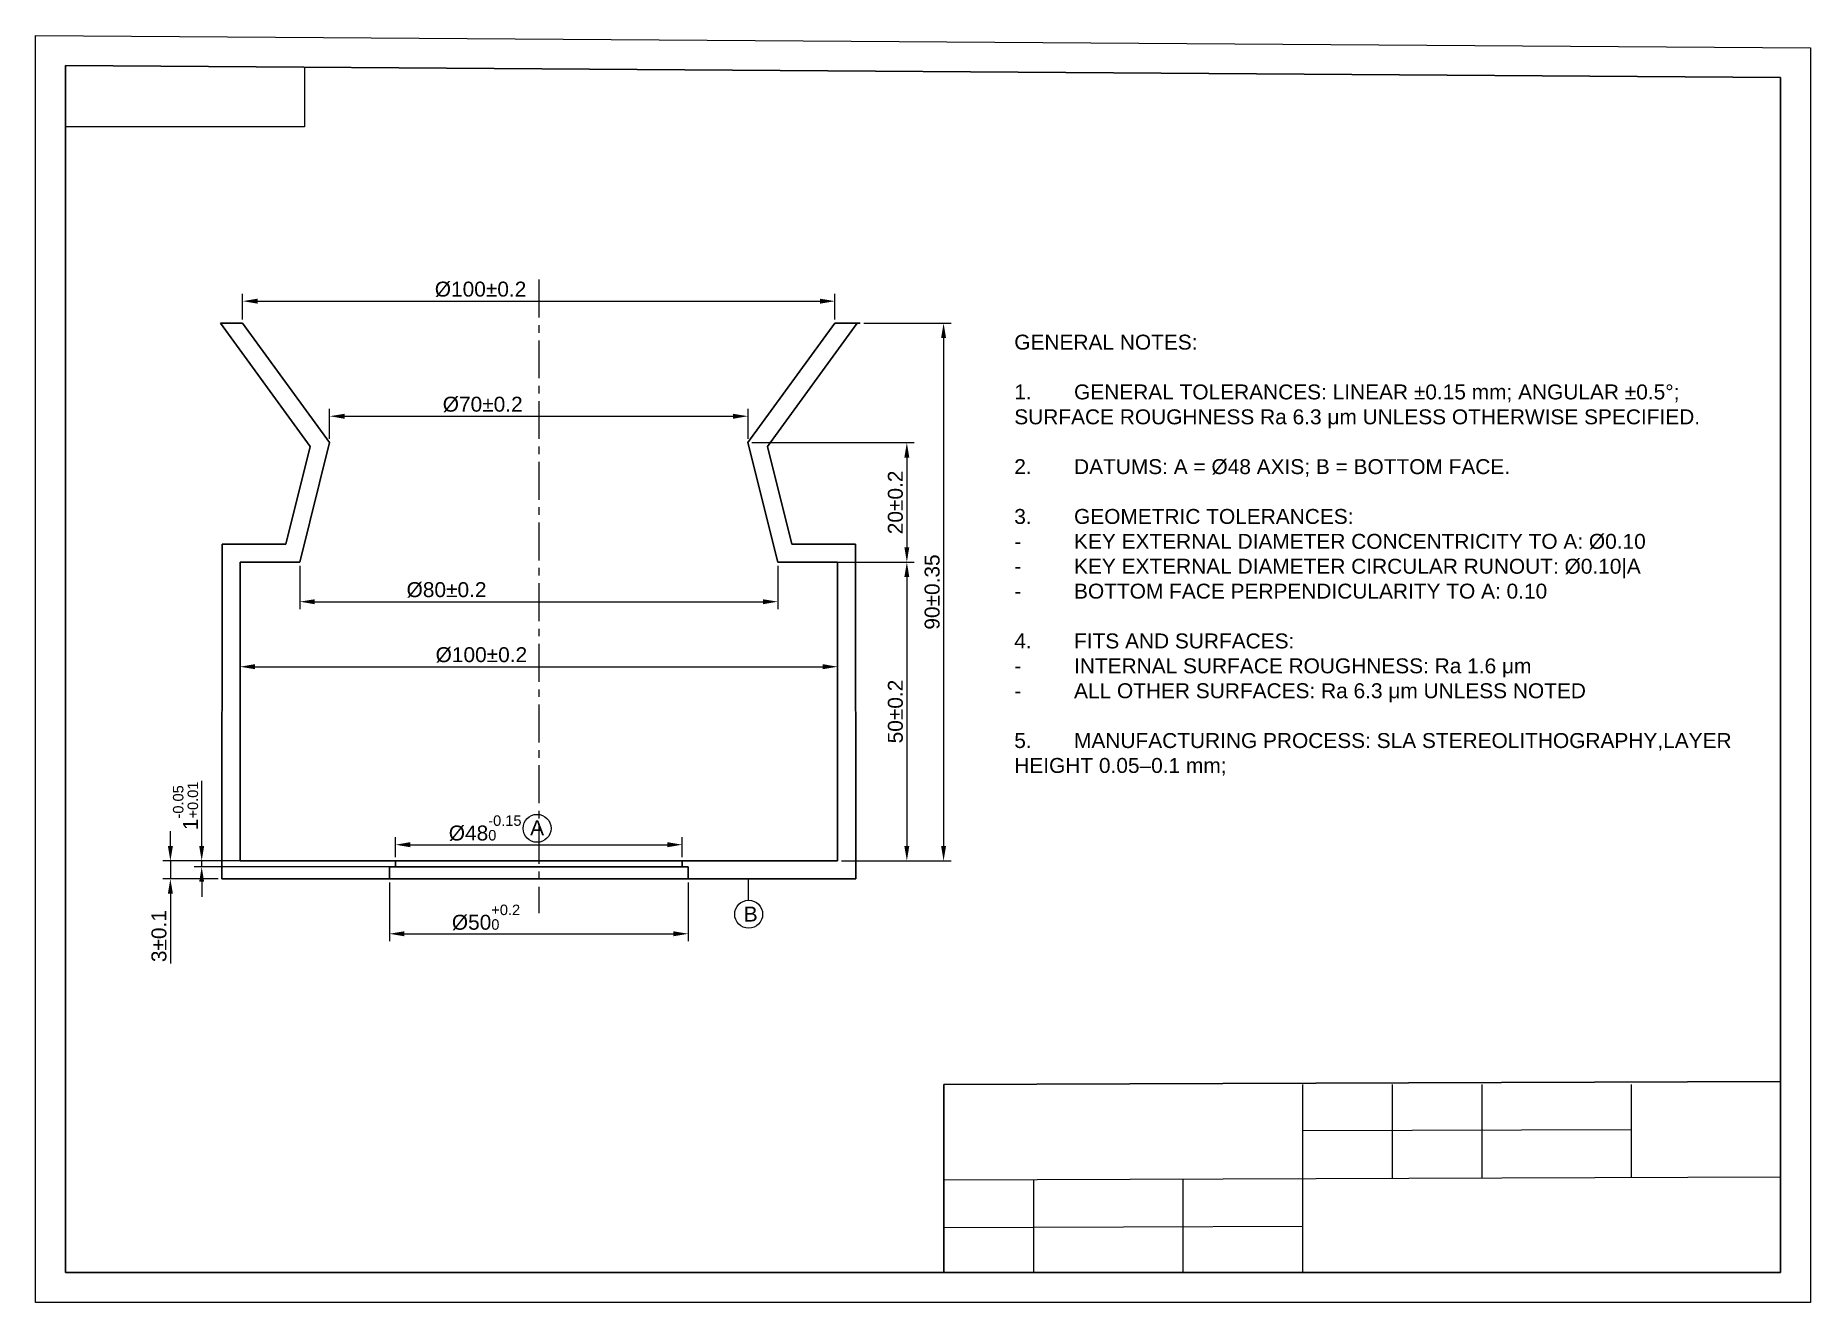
# Model space of a CAD drawing. Header units: millimetres. Extents: x 237 to 534, y 267 to 479.
import ezdxf

# ---------------------------------------------------------------- set-up
doc = ezdxf.new("R2010")
doc.units = ezdxf.units.MM
doc.linetypes.add('CENTER', pattern=[50.8, 31.75, -6.35, 6.35, -6.35])
doc.linetypes.add('CENTER2', pattern=[28.575, 19.05, -3.175, 3.175, -3.175])
doc.layers.get('Defpoints').update_dxf_attribs({"color": 213, "linetype": 'CENTER2'})
doc.layers.add('图层4', color=7, linetype='Continuous')
doc.layers.add('边框2', color=250, linetype='CENTER')
for name, color, linetype, lineweight in [('点化', 10, 'CENTER2', 15), ('结构', 7, 'Continuous', 30), ('边框1', 250, 'Continuous', 30)]:
    doc.layers.add(name, color=color, linetype=linetype, lineweight=lineweight)
doc.styles.get("Standard").update_dxf_attribs({"font": 'arial.ttf'})
doc.styles.add('样式 1', font='arial.ttf')
doc.dimstyles.new('ISO-25', dxfattribs={"dimtxt": 2.5, "dimasz": 2.5, "dimexe": 1.25, "dimexo": 0.625, "dimtad": 1, "dimtxsty": 'Standard', "dimcen": 2.5, "dimadec": 0, "dimazin": 0, "dimtfac": 1, "dimtmove": 0, "dimatfit": 3, "dimfxl": 1, "dimarcsym": 0})

# ---------------------------------------------------------------- blocks, each defined once
blk = doc.blocks.new('*D21')
at = {"layer": 'Defpoints', "color": 0, "ltscale": 0.2, "transparency": 16777216}
for p in [(356.41, 410.97), (361.41, 390.97), (382.99, 390.97)]:
    blk.add_point(p, dxfattribs=at)
at = {"layer": '图层4', "color": 0, "lineweight": -2, "ltscale": 0.2, "transparency": 16777216}
for p, q in [((357.03, 410.97), (384.24, 410.97)), ((382.99, 408.47), (382.99, 393.47)), ((362.03, 390.97), (384.24, 390.97))]:
    blk.add_line(p, q, dxfattribs=at)
at = {"layer": '图层4', "color": 0, "ltscale": 0.2, "transparency": 16777216}
for points in [[(382.57, 408.47), (383.4, 408.47), (382.99, 410.97)], [(382.57, 393.47), (383.4, 393.47), (382.99, 390.97)]]:
    blk.add_solid(points, dxfattribs=at)
at = {"layer": '图层4', "color": 0, "ltscale": 0.2, "transparency": 16777216, "insert": (381.08, 400.97), "char_height": 2.5, "attachment_point": 5, "rotation": 90}
blk.add_mtext('20%%P0.2', dxfattribs=at)
blk = doc.blocks.new('*D22')
at = {"layer": 'Defpoints', "color": 0, "ltscale": 0.2, "transparency": 16777216}
for p in [(371.41, 390.97), (371.41, 340.97), (382.99, 340.97)]:
    blk.add_point(p, dxfattribs=at)
at = {"layer": '图层4', "color": 0, "lineweight": -2, "ltscale": 0.2, "transparency": 16777216}
for p, q in [((372.03, 390.97), (384.24, 390.97)), ((382.99, 388.47), (382.99, 343.47)), ((372.03, 340.97), (384.24, 340.97))]:
    blk.add_line(p, q, dxfattribs=at)
at = {"layer": '图层4', "color": 0, "ltscale": 0.2, "transparency": 16777216}
for points in [[(382.57, 388.47), (383.4, 388.47), (382.99, 390.97)], [(382.57, 343.47), (383.4, 343.47), (382.99, 340.97)]]:
    blk.add_solid(points, dxfattribs=at)
at = {"layer": '图层4', "color": 0, "ltscale": 0.2, "transparency": 16777216, "insert": (381.08, 365.97), "char_height": 2.5, "attachment_point": 5, "rotation": 90}
blk.add_mtext('50%%P0.2', dxfattribs=at)
blk = doc.blocks.new('*D31')
at = {"layer": 'Defpoints', "color": 0, "ltscale": 0.2, "transparency": 16777216}
for p in [(375.16, 430.97), (371.41, 340.97), (389.14, 340.97)]:
    blk.add_point(p, dxfattribs=at)
at = {"layer": '图层4', "color": 0, "lineweight": -2, "ltscale": 0.2, "transparency": 16777216}
for p, q in [((375.79, 430.97), (390.39, 430.97)), ((389.14, 428.47), (389.14, 343.47)), ((372.03, 340.97), (390.39, 340.97))]:
    blk.add_line(p, q, dxfattribs=at)
at = {"layer": '图层4', "color": 0, "ltscale": 0.2, "transparency": 16777216}
for points in [[(388.72, 428.47), (389.55, 428.47), (389.14, 430.97)], [(388.72, 343.47), (389.55, 343.47), (389.14, 340.97)]]:
    blk.add_solid(points, dxfattribs=at)
at = {"layer": '图层4', "color": 0, "ltscale": 0.2, "transparency": 16777216, "insert": (387.23, 385.97), "char_height": 2.5, "attachment_point": 5, "rotation": 90}
blk.add_mtext('90%%P0.35', dxfattribs=at)
blk = doc.blocks.new('*D32')
at = {"layer": 'Defpoints', "color": 0, "ltscale": 0.2, "transparency": 16777216}
for p in [(356.41, 415.39), (286.41, 410.97), (356.41, 410.97)]:
    blk.add_point(p, dxfattribs=at)
at = {"layer": '图层4', "color": 0, "lineweight": -2, "ltscale": 0.2, "transparency": 16777216}
for p, q in [((286.41, 411.6), (286.41, 416.64)), ((356.41, 411.6), (356.41, 416.64)), ((288.91, 415.39), (353.91, 415.39))]:
    blk.add_line(p, q, dxfattribs=at)
at = {"layer": '图层4', "color": 0, "ltscale": 0.2, "transparency": 16777216}
for points in [[(288.91, 415.8), (288.91, 414.97), (286.41, 415.39)], [(353.91, 415.8), (353.91, 414.97), (356.41, 415.39)]]:
    blk.add_solid(points, dxfattribs=at)
at = {"layer": '图层4', "color": 0, "ltscale": 0.2, "transparency": 16777216, "insert": (312.02, 417.36), "char_height": 2.5, "attachment_point": 5}
blk.add_mtext('%%C70%%P0.2', dxfattribs=at)
blk = doc.blocks.new('*D33')
at = {"layer": 'Defpoints', "color": 0, "ltscale": 0.2, "transparency": 16777216}
for p in [(370.96, 434.65), (271.85, 430.97), (370.96, 430.97)]:
    blk.add_point(p, dxfattribs=at)
at = {"layer": '图层4', "color": 0, "lineweight": -2, "ltscale": 0.2, "transparency": 16777216}
for p, q in [((271.85, 431.6), (271.85, 435.9)), ((274.35, 434.65), (368.46, 434.65)), ((370.96, 431.6), (370.96, 435.9))]:
    blk.add_line(p, q, dxfattribs=at)
at = {"layer": '图层4', "color": 0, "ltscale": 0.2, "transparency": 16777216}
for points in [[(274.35, 435.06), (274.35, 434.23), (271.85, 434.65)], [(368.46, 435.06), (368.46, 434.23), (370.96, 434.65)]]:
    blk.add_solid(points, dxfattribs=at)
at = {"layer": '图层4', "color": 0, "ltscale": 0.2, "transparency": 16777216, "insert": (311.66, 436.62), "char_height": 2.5, "attachment_point": 5}
blk.add_mtext('%%C100%%P0.2', dxfattribs=at)
blk = doc.blocks.new('*D35')
at = {"layer": 'Defpoints', "color": 0, "ltscale": 0.2, "transparency": 16777216}
for p in [(281.41, 390.97), (361.41, 390.97), (361.41, 384.35)]:
    blk.add_point(p, dxfattribs=at)
at = {"layer": '图层4', "color": 0, "lineweight": -2, "ltscale": 0.2, "transparency": 16777216}
for p, q in [((281.41, 390.35), (281.41, 383.1)), ((361.41, 390.35), (361.41, 383.1)), ((283.91, 384.35), (358.91, 384.35))]:
    blk.add_line(p, q, dxfattribs=at)
at = {"layer": '图层4', "color": 0, "ltscale": 0.2, "transparency": 16777216}
for points in [[(283.91, 384.76), (283.91, 383.93), (281.41, 384.35)], [(358.91, 384.76), (358.91, 383.93), (361.41, 384.35)]]:
    blk.add_solid(points, dxfattribs=at)
at = {"layer": '图层4', "color": 0, "ltscale": 0.2, "transparency": 16777216, "insert": (305.97, 386.32), "char_height": 2.5, "attachment_point": 5}
blk.add_mtext('%%C80%%P0.2', dxfattribs=at)
blk = doc.blocks.new('*D36')
at = {"layer": 'Defpoints', "color": 0, "ltscale": 0.2, "transparency": 16777216}
for p in [(371.41, 390.97), (271.41, 377.16), (371.41, 373.47)]:
    blk.add_point(p, dxfattribs=at)
at = {"layer": '图层4', "color": 0, "lineweight": -2, "ltscale": 0.2, "transparency": 16777216}
for p, q in [((371.41, 390.35), (371.41, 372.22)), ((271.41, 376.54), (271.41, 372.22)), ((273.91, 373.47), (368.91, 373.47))]:
    blk.add_line(p, q, dxfattribs=at)
at = {"layer": '图层4', "color": 0, "ltscale": 0.2, "transparency": 16777216}
for points in [[(273.91, 373.89), (273.91, 373.05), (271.41, 373.47)], [(368.91, 373.89), (368.91, 373.05), (371.41, 373.47)]]:
    blk.add_solid(points, dxfattribs=at)
at = {"layer": '图层4', "color": 0, "ltscale": 0.2, "transparency": 16777216, "insert": (311.8, 375.44), "char_height": 2.5, "width": 8.235, "attachment_point": 5}
blk.add_mtext('%%C100%%P0.2', dxfattribs=at)
blk = doc.blocks.new('*D37')
at = {"layer": 'Defpoints', "color": 0, "ltscale": 0.2, "transparency": 16777216}
for p in [(345.41, 343.68), (297.41, 340.97), (345.41, 340.97)]:
    blk.add_point(p, dxfattribs=at)
at = {"layer": '图层4', "color": 0, "lineweight": -2, "ltscale": 0.2, "transparency": 16777216}
for p, q in [((297.41, 341.6), (297.41, 344.93)), ((345.41, 341.6), (345.41, 344.93)), ((299.91, 343.68), (342.91, 343.68))]:
    blk.add_line(p, q, dxfattribs=at)
at = {"layer": '图层4', "color": 0, "ltscale": 0.2, "transparency": 16777216}
for points in [[(299.91, 344.1), (299.91, 343.26), (297.41, 343.68)], [(342.91, 344.1), (342.91, 343.26), (345.41, 343.68)]]:
    blk.add_solid(points, dxfattribs=at)
at = {"layer": '图层4', "color": 0, "ltscale": 0.2, "transparency": 16777216, "insert": (312.43, 346.44), "char_height": 2.5, "attachment_point": 5}
blk.add_mtext('%%C48{\\H0.7x;\\S-0.15^ 0;} ', dxfattribs=at)
blk = doc.blocks.new('*D38')
at = {"layer": 'Defpoints', "color": 0, "ltscale": 0.2, "transparency": 16777216}
for p in [(296.41, 337.97), (346.41, 337.97), (346.41, 328.77)]:
    blk.add_point(p, dxfattribs=at)
at = {"layer": '图层4', "color": 0, "lineweight": -2, "ltscale": 0.2, "transparency": 16777216}
for p, q in [((296.41, 337.35), (296.41, 327.52)), ((346.41, 337.35), (346.41, 327.52)), ((298.91, 328.77), (343.91, 328.77))]:
    blk.add_line(p, q, dxfattribs=at)
at = {"layer": '图层4', "color": 0, "ltscale": 0.2, "transparency": 16777216}
for points in [[(298.91, 329.19), (298.91, 328.35), (296.41, 328.77)], [(343.91, 329.19), (343.91, 328.35), (346.41, 328.77)]]:
    blk.add_solid(points, dxfattribs=at)
at = {"layer": '图层4', "color": 0, "ltscale": 0.2, "transparency": 16777216, "insert": (312.57, 333.65), "char_height": 2.5, "attachment_point": 2}
blk.add_mtext('%%C50{\\H0.7x;\\S+0.2^ 0;}  ', dxfattribs=at)
blk = doc.blocks.new('*D39')
at = {"layer": 'Defpoints', "color": 0, "ltscale": 0.2, "transparency": 16777216}
for p in [(271.41, 340.97), (259.76, 337.97), (268.39, 337.97)]:
    blk.add_point(p, dxfattribs=at)
at = {"layer": '图层4', "color": 0, "lineweight": -2, "ltscale": 0.2, "transparency": 16777216}
for p, q in [((259.76, 343.47), (259.76, 345.97)), ((270.79, 340.97), (258.51, 340.97)), ((259.76, 340.97), (259.76, 337.97)), ((267.77, 337.97), (258.51, 337.97)), ((259.76, 335.47), (259.76, 323.79))]:
    blk.add_line(p, q, dxfattribs=at)
at = {"layer": '图层4', "color": 0, "ltscale": 0.2, "transparency": 16777216}
for points in [[(259.34, 343.47), (260.18, 343.47), (259.76, 340.97)], [(259.34, 335.47), (260.18, 335.47), (259.76, 337.97)]]:
    blk.add_solid(points, dxfattribs=at)
at = {"layer": '图层4', "color": 0, "ltscale": 0.2, "transparency": 16777216, "insert": (257.86, 328.38), "char_height": 2.5, "attachment_point": 5, "rotation": 90}
blk.add_mtext('3%%P0.1', dxfattribs=at)
blk = doc.blocks.new('*D40')
at = {"layer": 'Defpoints', "color": 0, "ltscale": 0.2, "transparency": 16777216}
for p in [(265, 339.97), (297.41, 340.97), (297.41, 339.97)]:
    blk.add_point(p, dxfattribs=at)
at = {"layer": '图层4', "color": 0, "lineweight": -2, "ltscale": 0.2, "transparency": 16777216}
for p, q in [((265, 343.47), (265, 354.38)), ((296.78, 340.97), (263.75, 340.97)), ((296.78, 339.97), (263.75, 339.97)), ((265, 339.97), (265, 340.97)), ((265, 337.47), (265, 334.97))]:
    blk.add_line(p, q, dxfattribs=at)
at = {"layer": '图层4', "color": 0, "ltscale": 0.2, "transparency": 16777216}
for points in [[(264.58, 343.47), (265.41, 343.47), (265, 340.97)], [(264.58, 337.47), (265.41, 337.47), (265, 339.97)]]:
    blk.add_solid(points, dxfattribs=at)
at = {"layer": '图层4', "color": 0, "ltscale": 0.2, "transparency": 16777216, "insert": (262.29, 350.18), "char_height": 2.5, "attachment_point": 5, "rotation": 90}
blk.add_mtext('1{\\H0.7x;\\S-0.05^ +0.01;} ', dxfattribs=at)

msp = doc.modelspace()

# ---------------------------------------------------------------- linework, layer by layer
at = {"layer": '图层4', "ltscale": 0.2}
for p, q in [((242.198, 474.079), (282.197, 473.802)), ((282.197, 473.802), (282.197, 463.802)), ((282.197, 463.802), (242.198, 463.802)), ((356.521, 334.386), (356.521, 337.971))]:
    msp.add_line(p, q, dxfattribs=at)
for centre in [(321.121, 346.417), (356.521, 332.047)]:
    msp.add_circle(centre, 2.338, dxfattribs=at)
at = {"layer": '点化', "linetype": 'CENTER', "ltscale": 0.2}
msp.add_line((321.409, 438.253), (321.409, 332.231), dxfattribs=at)
at = {"layer": '结构', "ltscale": 0.2}
for p, q in [((271.854, 430.971), (268.143, 430.971)), ((370.964, 430.971), (375.16, 430.971)), ((268.411, 393.971), (268.393, 337.971)), ((374.407, 393.971), (374.426, 337.971)), ((271.411, 390.971), (271.411, 340.971)), ((371.407, 390.971), (371.407, 340.971)), ((271.411, 340.971), (297.409, 340.971)), ((296.409, 339.971), (297.409, 339.971)), ((296.409, 339.971), (296.409, 337.971)), ((297.409, 340.971), (297.409, 339.971)), ((371.407, 340.971), (345.409, 340.971)), ((345.409, 340.971), (345.409, 339.971)), ((346.409, 339.971), (345.409, 339.971)), ((346.409, 339.971), (346.409, 337.971)), ((268.393, 337.971), (296.409, 337.971)), ((374.426, 337.971), (346.409, 337.971))]:
    msp.add_line(p, q, dxfattribs=at)
at = {"layer": '结构', "linetype": 'Continuous', "ltscale": 0.2}
for p, q in [((271.854, 430.971), (286.409, 410.971)), ((370.964, 430.971), (356.409, 410.971)), ((279.067, 393.971), (283.159, 410.339)), ((281.409, 390.971), (286.409, 410.971)), ((361.409, 390.971), (356.409, 410.971)), ((363.751, 393.971), (359.659, 410.339)), ((268.411, 393.971), (279.067, 393.971)), ((281.409, 390.971), (271.411, 390.971)), ((361.409, 390.971), (371.407, 390.971))]:
    msp.add_line(p, q, dxfattribs=at)
at = {"layer": '边框1', "linetype": 'Continuous', "ltscale": 0.2}
for p, q in [((242.192, 272.058), (242.198, 474.079)), ((242.198, 474.079), (529.191, 472.093)), ((529.191, 472.093), (529.191, 272.058)), ((529.191, 304.058), (389.192, 303.543)), ((389.192, 303.543), (389.192, 272.058)), ((529.191, 272.058), (242.192, 272.058))]:
    msp.add_line(p, q, dxfattribs=at)
at = {"layer": '边框1', "ltscale": 0.2}
for p, q in [((268.143, 430.971), (283.159, 410.339)), ((374.675, 430.971), (359.659, 410.339)), ((363.751, 393.971), (374.407, 393.971)), ((297.409, 340.971), (345.409, 340.971)), ((345.409, 339.971), (297.409, 339.971)), ((296.409, 337.971), (346.409, 337.971))]:
    msp.add_line(p, q, dxfattribs=at)
at = {"layer": '边框2', "linetype": 'Continuous', "ltscale": 0.2}
for p, q in [((237.191, 267.058), (237.199, 479.114)), ((237.199, 479.114), (534.191, 477.058)), ((534.191, 477.058), (534.191, 267.058)), ((449.192, 303.543), (449.192, 272.058)), ((464.192, 303.543), (464.192, 287.819)), ((479.192, 303.543), (479.192, 287.874)), ((504.192, 303.543), (504.192, 287.966)), ((504.192, 295.966), (449.192, 295.764)), ((529.221, 296.058), (529.191, 296.058)), ((529.25, 288.058), (389.251, 287.543)), ((404.192, 287.598), (404.192, 272.058)), ((429.192, 287.69), (429.192, 272.058)), ((449.192, 279.764), (389.281, 279.544)), ((529.28, 280.059), (529.191, 280.058)), ((534.191, 267.058), (237.191, 267.058))]:
    msp.add_line(p, q, dxfattribs=at)

# ---------------------------------------------------------------- texts
at = {"layer": '图层4', "ltscale": 0.2, "char_height": 2.5, "attachment_point": 1, "style": '样式 1'}
for s, width, insert in [('GENERAL NOTES:\\P\\P1.^IGENERAL TOLERANCES: LINEAR ±0.15 mm; ANGULAR ±0.5°; SURFACE ROUGHNESS Ra 6.3 μm UNLESS OTHERWISE SPECIFIED.\\P\\P2.^IDATUMS: A = %%C48 AXIS; B = BOTTOM FACE.\\P\\P3.^IGEOMETRIC TOLERANCES: \\P-^IKEY EXTERNAL DIAMETER CONCENTRICITY TO A: %%C0.10\\P-^IKEY EXTERNAL DIAMETER CIRCULAR RUNOUT: %%C0.10|A\\P-^IBOTTOM FACE PERPENDICULARITY TO A: 0.10\\P\\P4.^IFITS AND SURFACES:\\P-^IINTERNAL SURFACE ROUGHNESS: Ra 1.6 μm\\P-^IALL OTHER SURFACES: Ra 6.3 μm UNLESS NOTED\\P\\P5.^IMANUFACTURING PROCESS: SLA STEREOLITHOGRAPHY,LAYER HEIGHT 0.05–0.1 mm; ', 127.92356, (400.965, 429.042)), ('A', 0.8938, (319.958, 347.768)), ('B', 0.8938, (355.702, 333.321))]:
    msp.add_mtext_dynamic_manual_height_columns(s, width=width, gutter_width=12.5, heights=[0], dxfattribs=dict(at, insert=insert))

# ---------------------------------------------------------------- dimensions: what is measured, and where the dimension line sits
at = {"layer": '图层4', "ltscale": 0.2}
for base, p1, p2, text, picture, middle in [((370.964, 434.645), (271.854, 430.971), (370.964, 430.971), '%%C100%%P0.2', '*D33', (311.663, 434.645)), ((356.409, 415.387), (286.409, 410.971), (356.409, 410.971), '%%C<>%%P0.2', '*D32', (312.023, 415.387)), ((371.407, 373.47), (271.411, 377.163), (371.407, 390.971), '%%C100%%P0.2', '*D36', (311.799, 373.47)), ((361.409, 384.348), (281.409, 390.971), (361.409, 390.971), '%%C<>%%P0.2', '*D35', (305.966, 384.348)), ((345.409, 343.681), (297.409, 340.971), (345.409, 340.971), '%%C<>{\\H0.7x;\\S-0.15^ 0;} ', '*D37', (312.427, 343.681)), ((346.409, 328.771), (296.409, 337.971), (346.409, 337.971), '%%C<>{\\H0.7x;\\S+0.2^ 0;}  ', '*D38', (312.573, 328.771))]:
    dim = msp.add_linear_dim(base=base, p1=p1, p2=p2, text=text, dimstyle='ISO-25', dxfattribs=at)
    dim.commit()
    dim.dimension.update_dxf_attribs({"geometry": picture, "text_midpoint": middle, "dimtype": 160})
for base, p1, p2, text, picture, middle in [((389.135, 340.971), (375.16, 430.971), (371.407, 340.971), '<>%%P0.35', '*D31', (387.233, 385.971)), ((382.986, 390.971), (356.409, 410.971), (361.409, 390.971), '<>%%P0.2', '*D21', (381.084, 400.971)), ((382.986, 340.971), (371.407, 390.971), (371.407, 340.971), '<>%%P0.2', '*D22', (381.084, 365.971))]:
    dim = msp.add_linear_dim(base=base, p1=p1, p2=p2, angle=90, text=text, dimstyle='ISO-25', dxfattribs=at)
    dim.commit()
    dim.dimension.update_dxf_attribs({"geometry": picture, "text_midpoint": middle})
for base, p1, p2, text, picture, middle in [((264.997, 339.971), (297.409, 340.971), (297.409, 339.971), '<>{\\H0.7x;\\S-0.05^ +0.01;} ', '*D40', (264.997, 350.177)), ((259.758, 337.971), (271.411, 340.971), (268.393, 337.971), '<>%%P0.1', '*D39', (259.758, 328.383))]:
    dim = msp.add_linear_dim(base=base, p1=p1, p2=p2, angle=90, text=text, dimstyle='ISO-25', dxfattribs=at)
    dim.commit()
    dim.dimension.update_dxf_attribs({"geometry": picture, "text_midpoint": middle, "dimtype": 160})

doc.saveas('drawing.dxf')
